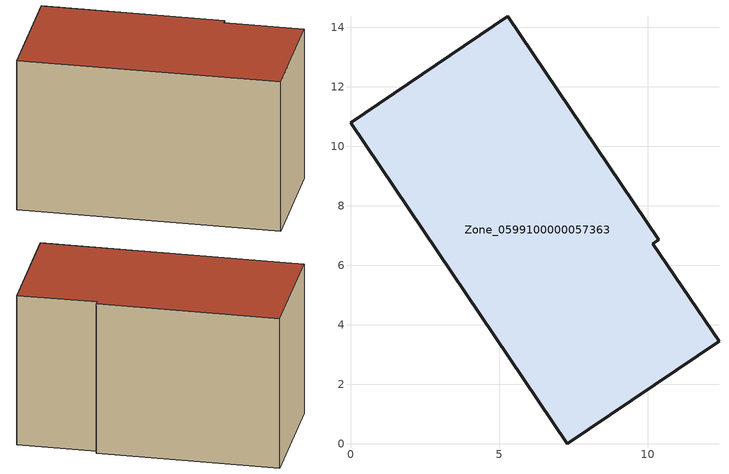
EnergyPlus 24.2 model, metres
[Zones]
Zone_0599100000057363
 floor ground (C_G): 0,10.79 5.29,14.37 10.37,6.86 10.16,6.72 12.39,3.44 7.29,0 z0
 wall outside (C_F): 7.29,0 12.39,3.44 10.16,6.72 10.37,6.86 5.29,14.37 0,10.79 7.29,0 z0:7.99
 roof outside (C_R): 5.29,14.37 0,10.79 7.29,0 12.39,3.44 10.16,6.72 10.37,6.86 z7.99
[BUILDING]
Pand.0599100000057363: North Axis=0; Terrain=City; Loads Convergence Tolerance Value=0.04; Temperature Convergence Tolerance Value=0.4; Solar Distribution=FullExterior; Maximum Number of Warmup Days=25; Minimum Number of Warmup Days=1
[Site:Location]
Rotterdam.The.Hague.AP_ZH_NLD Design_Conditions: Latitude=51.96; Longitude=4.45; Time Zone=1; Elevation=-4.5
[SITE:GROUNDTEMPERATURE:BUILDINGSURFACE]
18, 18, 18, 18, 18, 18, 18, 18, 18, 18, 18, 18
[MATERIAL] Thermal Absorptance=0.9; Solar Absorptance=0.7; Visible Absorptance=0.7
Name | Roughness | Thickness | Conductivity | Density | Specific Heat
G.TC.1975-1991 | MediumSmooth | 0.15 | 0.288461 | 540 | 1210
F.TC.1975-1991 | Rough | 0.3 | 0.230769 | 1920 | 840
R.TC.1975-1991 | MediumRough | 0.2 | 0.153846 | 1500 | 1000
[CONSTRUCTION]
C_G: G.TC.1975-1991
C_F: F.TC.1975-1991
C_R: R.TC.1975-1991
[ZONE]
Zone_0599100000057363: Type=1; Multiplier=1; Ceiling Height=Autocalculate; Volume=Autocalculate; Floor Area=autocalculate; Part of Total Floor Area=Yes
[ZONEINFILTRATION:DESIGNFLOWRATE]
Infil_Zone_0599100000057363: Zone or ZoneList or Space or SpaceList=Zone_0599100000057363; Schedule=AlwaysOn; Design Flow Rate Calculation Method=Flow/Area; Flow Rate per Floor Area=0.003; Constant Term Coefficient=1; Temperature Term Coefficient=0; Velocity Term Coefficient=0; Velocity Squared Term Coefficient=0
[HVACTEMPLATE:ZONE:IDEALLOADSAIRSYSTEM]
Zone_0599100000057363: Maximum Heating Supply Air Temperature=50; Minimum Cooling Supply Air Temperature=13; Maximum Heating Supply Air Humidity Ratio=0.0156; Minimum Cooling Supply Air Humidity Ratio=0.0077; Heating Limit=NoLimit; Cooling Limit=NoLimit; Dehumidification Control Type=ConstantSensibleHeatRatio; Cooling Sensible Heat Ratio=0.7; Dehumidification Setpoint=60; Humidification Control Type=None; Humidification Setpoint=30; Outdoor Air Method=None; Outdoor Air Flow Rate per Person=0.00944; Outdoor Air Flow Rate per Zone Floor Area=0; Outdoor Air Flow Rate per Zone=0; Demand Controlled Ventilation Type=None; Outdoor Air Economizer Type=NoEconomizer; Heat Recovery Type=None; Sensible Heat Recovery Effectiveness=0.7; Latent Heat Recovery Effectiveness=0.65
[ZONECONTROL:THERMOSTAT]
ThermostatControl_Zone_0599100000057363: Zone or ZoneList=Zone_0599100000057363; Control Type Schedule=DualSetpointControlType; Control 1=Thermostat_Zone_0599100000057363; Temperature Difference Between Cutout And Setpoint=0
[THERMOSTATSETPOINT:DUALSETPOINT]
Thermostat_Zone_0599100000057363: Heating Setpoint Temperature Schedule=HeatingSetpoint_Zone_0599100000057363; Cooling Setpoint Temperature Schedule=CoolingSetpoint_Zone_0599100000057363
[SCHEDULE:COMPACT]
HeatingSetpoint_Zone_0599100000057363: Through: 12/31, For: AllDays, Until: 24:00, 21
CoolingSetpoint_Zone_0599100000057363: Through: 12/31, For: AllDays, Until: 24:00, 24
DualSetpointControlType: Through: 12/31, For: AllDays, Until: 24:00, 4
AlwaysOn: Through: 12/31, For: AllDays, Until: 24:00, 1
